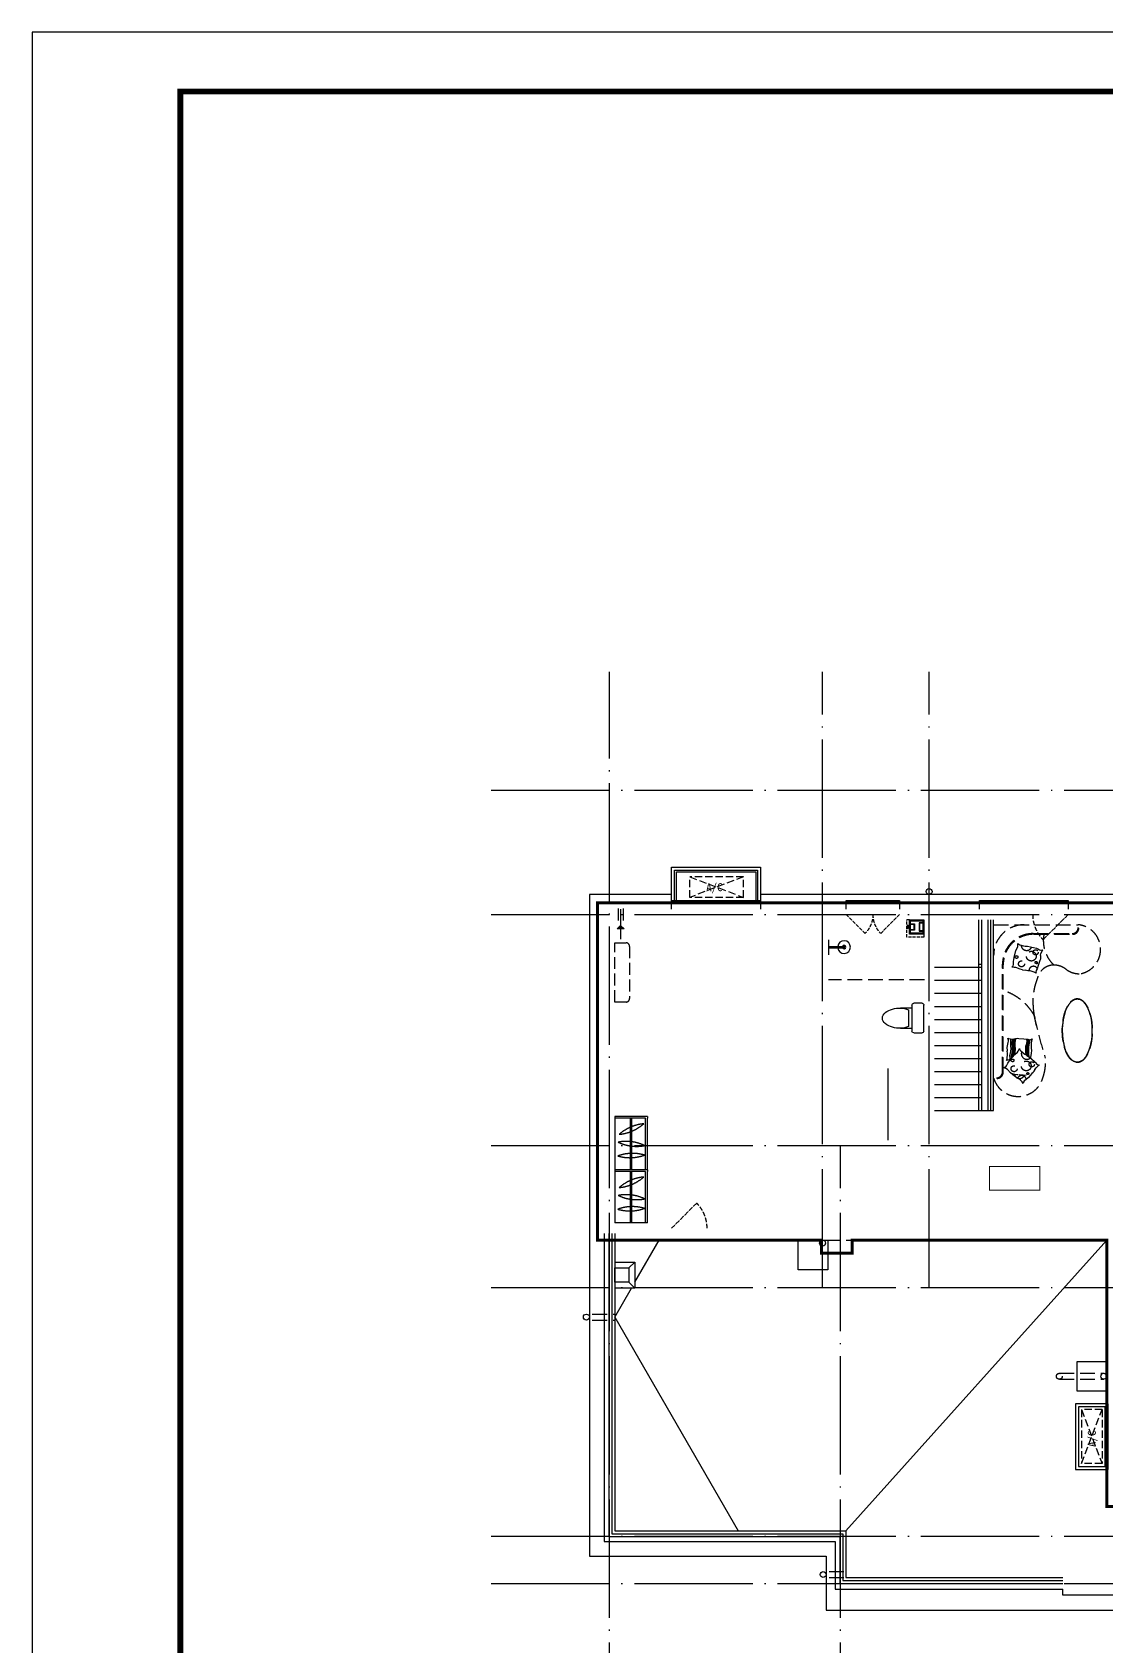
# Model space of a CAD drawing. Extents: x 23000734 to 24262965, y -11528137 to -9789882.
# Drawn here: x 24173865 to 24192015, y -9949910 to -9922633 of the extents above; entities that cross this region are included whole.
import ezdxf

# ---------------------------------------------------------------- set-up
doc = ezdxf.new("R2010")
doc.units = 0
doc.header["$LTSCALE"] = 1000
for name, pattern in [('DASH', [0.35, 0.25, -0.1]), ('DASHDOTX2', [50.8, 25.4, -12.7, 0, -12.7]), ('DOTE', [2.42, 2, -0.2, 0.02, -0.2])]:
    doc.linetypes.add(name, pattern=pattern)
for name, color, linetype in [('0-0全面积', 3, 'Continuous'), ('0-厨卫洁具', 95, 'Continuous'), ('0-开启示意', 154, 'Continuous'), ('0-栏杆', 141, 'Continuous'), ('0-看线', 173, 'Continuous'), ('0-线脚', 6, 'Continuous'), ('_0', 7, 'Continuous'), ('A-SURFACE', 6, 'Continuous'), ('B-家具', 167, 'DASHDOTX2'), ('BALCONY', 6, 'Continuous'), ('DOTE', 249, 'DOTE'), ('KT', 8, 'Continuous'), ('PUB_HATCH', 252, 'Continuous'), ('PUB_STRM', 4, 'Continuous'), ('PUB_TITLE', 4, 'Continuous'), ('STAIR', 114, 'Continuous'), ('text_房间名称', 255, 'Continuous'), ('WINDOW', 4, 'Continuous'), ('空调', 6, 'Continuous')]:
    doc.layers.add(name, color=color, linetype=linetype)
doc.styles.add('黑体', font='SIMHEI_0.TTF', dxfattribs={"width": 0.8})

# ---------------------------------------------------------------- blocks, each defined once
blk = doc.blocks.new('A$C6723108C')
at = {"layer": 'KT', "linetype": 'DASH', "ltscale": 0.5}
for p, q in [((-175, 455), (-175, -455)), ((175, 455), (-175, 455)), ((175, 455), (175, -455)), ((175, -455), (-175, -455))]:
    blk.add_line(p, q, dxfattribs=at)
for points in [[(-175, 455), (175, -455)], [(-175, -455), (175, 455)]]:
    blk.add_lwpolyline(points, dxfattribs=at)
at = {"layer": 'KT', "style": '黑体'}
blk.add_text('A/C', height=135.2, rotation=90, dxfattribs=at).set_placement((69, -176))
blk = doc.blocks.new('A$C0B5919E6')
at = {"layer": '空调', "linetype": 'DASH', "ltscale": 0.8}
blk.add_lwpolyline([(250, 0), (60, 0, -0.414214), (0, 60), (0, 940, -0.414214), (60, 1000), (250, 1000)], format="xyb", close=True, dxfattribs=at)
blk = doc.blocks.new('rfwetery')
at = {"layer": 'BALCONY'}
for points in [[(11892287, 65605), (11892346, 65605), (11892346, 65545)], [(11892407, 65605), (11892346, 65605), (11892346, 65545)]]:
    blk.add_hatch(color=256, dxfattribs=at).paths.add_polyline_path(points)
h = blk.add_hatch(color=256, dxfattribs=at)
h.paths.add_polyline_path([(11892407, 65605), (11892346, 65605), (11892346, 65545)])
h.paths.add_polyline_path([(11892346, 65605), (11892346, 65545), (11892407, 65605)])
blk.add_line((11892346, 65272), (11892346, 65777), dxfattribs=at)
at = {"layer": 'BALCONY', "linetype": 'DASH'}
for p, q in [((11892306, 65260), (11892306, 65460)), ((11892386, 65260), (11892386, 65460))]:
    blk.add_line(p, q, dxfattribs=at)
at = {"layer": 'BALCONY'}
blk.add_lwpolyline([(11892287, 65605), (11892346, 65545), (11892407, 65605)], close=True, dxfattribs=at)
blk = doc.blocks.new('_E39XBF')
at = {"layer": '0-厨卫洁具', "linetype": 'Continuous'}
for p, q in [((-170, 200), (-170, 395)), ((170, 395), (170, 200)), ((-250, 30), (-250, 170)), ((-220, 200), (-170, 200)), ((220, 0), (-220, 0)), ((-170, 200), (170, 200)), ((-140, 260), (140, 260)), ((170, 200), (220, 200)), ((250, 170), (250, 30))]:
    blk.add_line(p, q, dxfattribs=at)
for centre, radius, start, end in [((227, 413), 398, 143.3619, 182.544), ((0, 590), 110, 33.4509, 146.5491), ((-227, 413), 398, 357.456, 36.6381), ((227, 413), 398, 182.544, 202.5495), ((-227, 413), 398, 337.4505, 357.456), ((-220, 170), 30, 90, 180), ((-220, 30), 30, 180, 270), ((220, 170), 30, 0, 90), ((220, 30), 30, 270, 0)]:
    blk.add_arc(centre, radius, start, end, dxfattribs=at)
blk = doc.blocks.new('A$C06A70365')
at = {"layer": '0-厨卫洁具'}
for points in [[(-153, 68), (-153, 10), (-114, 39)], [(-42, -8), (-42, 86), (-100, 86), (-100, 94), (-34, 94), (-34, -16), (-100, -16), (-100, -8)], [(54, -23), (110, -23), (110, -31), (46, -31), (46, 109), (110, 109), (110, 101), (54, 101)]]:
    blk.add_hatch(color=256, dxfattribs=at).paths.add_polyline_path(points)
h = blk.add_hatch(color=256, dxfattribs=at)
h.paths.add_polyline_path([(-114, 159), (-114, -81), (126, -81), (126, 159)])
edge = h.paths.add_edge_path(flags=16)
edge.add_arc((-92, 136), 8, 90, 180, ccw=False)
edge.add_line((-92, 144), (102, 144))
edge.add_arc((102, 136), 8, 0, 90, ccw=False)
edge.add_line((110, 136), (110, -58))
edge.add_arc((102, -58), 8, -90, 0, ccw=False)
edge.add_line((102, -66), (-92, -66))
edge.add_arc((-92, -58), 8, 180, 270, ccw=False)
edge.add_line((-100, -58), (-100, 136))
at = {"layer": '0-厨卫洁具', "linetype": 'DASH', "ltscale": 0.2}
blk.add_lwpolyline([(126, -131), (-164, -131), (-164, 159)], dxfattribs=at)
at = {"layer": '0-厨卫洁具'}
for points in [[(-114, 159), (-164, 159)], [(-100, 94), (-34, 94), (-34, -16), (-100, -16)], [(-100, 86), (-42, 86), (-42, -8), (-100, -8)], [(110, 109), (46, 109), (46, -31), (110, -31)], [(110, 101), (54, 101), (54, -23), (110, -23)], [(126, -81), (126, -131)]]:
    blk.add_lwpolyline(points, dxfattribs=at)
for points in [[(-153, 68), (-153, 10), (-114, 39)], [(126, 159), (126, -81), (-114, -81), (-114, 159)]]:
    blk.add_lwpolyline(points, close=True, dxfattribs=at)
blk.add_lwpolyline([(110, 136), (110, -58, -0.414214), (102, -66), (-92, -66, -0.414214), (-100, -58), (-100, 136, -0.414214), (-92, 144), (102, 144, -0.414214)], format="xyb", close=True, dxfattribs=at)
blk = doc.blocks.new('A$C5E780603')
at = {"layer": '0-厨卫洁具'}
blk.add_line((-8636, 2085), (-8636, 2065), dxfattribs=at)
for points in [[(-8636, 2198), (-8636, 1942)], [(-8636, 2085), (-8373, 2085)], [(-8636, 2065), (-8373, 2065)], [(-7626, -1185), (-7626, 25)]]:
    blk.add_lwpolyline(points, dxfattribs=at)
for centre, radius, start, end in [((-8373, 2075), 108, 185.306, 174.694), ((-8373, 2075), 28.3, 200.6725, 159.3275), ((-8376, 2075), 10.5, 287.2381, 72.7619)]:
    blk.add_arc(centre, radius, start, end, dxfattribs=at)
blk.add_blockref('A$C06A70365', (-7151, 2376))
at = {"layer": '0-厨卫洁具', "extrusion": (0, 0, -1), "zscale": -1, "rotation": 270}
blk.add_blockref('_E39XBF', (7026, 875), dxfattribs=at)
blk = doc.blocks.new('A$C18965300')
at = {"layer": 'B-家具', "linetype": 'DASH'}
for p, q in [((-1187, 529), (-1164, 565)), ((-1164, 565), (-1134, 598)), ((-1150, 551), (-1163, 494)), ((-1147, 570), (-1150, 551)), ((-1134, 598), (-1079, 649)), ((-1124, 723), (690, 723)), ((-1119, 728), (695, 728)), ((-1114, 733), (701, 733)), ((-1079, 649), (-1063, 676)), ((-1063, 676), (-1053, 693)), ((-1053, 693), (-1045, 711)), ((-1045, 711), (-1038, 692)), ((-1038, 692), (-1030, 680)), ((-1030, 680), (-1013, 666)), ((-1013, 666), (-995, 654)), ((-995, 654), (-972, 645)), ((-972, 645), (-915, 604)), ((-925, 667), (-906, 657)), ((-915, 619), (-925, 667)), ((-916, 605), (-915, 619)), ((-875, 609), (-916, 607)), ((-915, 604), (-821, 527)), ((-906, 657), (-885, 655)), ((-845, 586), (-888, 582)), ((-885, 655), (-823, 647)), ((-844, 613), (-875, 609)), ((-849, 567), (-868, 565)), ((-776, 540), (-854, 554)), ((-775, 554), (-849, 567)), ((-772, 573), (-845, 586)), ((-771, 599), (-844, 613)), ((-823, 647), (-794, 648)), ((-794, 648), (-775, 652)), ((-775, 652), (-756, 651)), ((-730, 549), (-775, 554)), ((-727, 568), (-772, 573)), ((-725, 594), (-771, 599)), ((-756, 651), (-703, 653)), ((-655, 555), (-730, 549)), ((-684, 571), (-727, 568)), ((-683, 598), (-725, 594)), ((-703, 653), (-619, 639)), ((-653, 574), (-684, 571)), ((-653, 600), (-683, 598)), ((-622, 555), (-655, 555)), ((-619, 600), (-653, 600)), ((-619, 574), (-653, 574)), ((-584, 550), (-622, 555)), ((-619, 639), (-600, 634)), ((-581, 596), (-619, 600)), ((-581, 569), (-619, 574)), ((-600, 634), (-579, 634)), ((-559, 544), (-584, 550)), ((-560, 590), (-581, 596)), ((-561, 564), (-581, 569)), ((-579, 634), (-548, 646)), ((-555, 634), (-562, 577)), ((-562, 577), (-560, 545)), ((-548, 646), (-555, 634)), ((649, 538), (651, 557)), ((650, 577), (665, 563)), ((651, 557), (650, 577)), ((665, 563), (677, 555)), ((677, 555), (698, 550)), ((698, 550), (720, 547)), ((720, 547), (745, 548)), ((745, 548), (813, 536)), ((-1314, 383), (-1284, 404)), ((-1294, 378), (-1314, 383)), ((-1270, 365), (-1294, 378)), ((-1284, 404), (-1256, 431)), ((-1252, 338), (-1270, 365)), ((-1256, 431), (-1235, 456)), ((-1211, 294), (-1252, 338)), ((-1235, 456), (-1214, 489)), ((-1214, 489), (-1187, 529)), ((-1147, 236), (-1211, 294)), ((-1167, 384), (-1172, 335)), ((-1165, 432), (-1167, 384)), ((-1162, 450), (-1165, 432)), ((-1163, 494), (-1164, 468)), ((-868, 278), (-900, 236)), ((-839, 322), (-868, 278)), ((-862, 287), (-852, 285)), ((-853, 300), (-851, 300)), ((-852, 285), (-823, 286)), ((-851, 300), (-822, 301)), ((-844, 314), (-817, 315)), ((-827, 336), (-839, 322)), ((-829, 333), (-816, 334)), ((-782, 523), (-827, 532)), ((-818, 354), (-827, 336)), ((-823, 286), (-803, 290)), ((-822, 301), (-803, 304)), ((-821, 527), (-783, 480)), ((-802, 378), (-818, 354)), ((-817, 315), (-797, 318)), ((-816, 334), (-796, 338)), ((-803, 304), (-784, 303)), ((-803, 290), (-784, 289)), ((-759, 423), (-802, 378)), ((-797, 318), (-778, 317)), ((-796, 338), (-777, 337)), ((-784, 303), (-731, 305)), ((-784, 289), (-732, 291)), ((-783, 480), (-770, 469)), ((-737, 518), (-782, 523)), ((-778, 317), (-725, 319)), ((-777, 337), (-724, 339)), ((-731, 535), (-776, 540)), ((-770, 469), (-725, 448)), ((-745, 439), (-759, 423)), ((-725, 448), (-745, 439)), ((-660, 524), (-737, 518)), ((-732, 291), (-679, 291)), ((-655, 541), (-731, 535)), ((-731, 305), (-678, 305)), ((-725, 319), (-673, 319)), ((-724, 339), (-672, 338)), ((-669, 283), (-679, 291)), ((-669, 297), (-678, 305)), ((-665, 311), (-673, 319)), ((-665, 331), (-672, 338)), ((-669, 297), (-629, 290)), ((-669, 283), (-629, 276)), ((-665, 331), (-624, 323)), ((-665, 311), (-624, 304)), ((-626, 524), (-660, 524)), ((-622, 541), (-655, 541)), ((-629, 290), (-610, 285)), ((-628, 276), (-609, 271)), ((-588, 519), (-626, 524)), ((-624, 323), (-605, 319)), ((-624, 304), (-605, 300)), ((-584, 536), (-622, 541)), ((-610, 285), (-588, 285)), ((-605, 319), (-584, 319)), ((-605, 300), (-584, 300)), ((-554, 510), (-588, 519)), ((-588, 285), (-570, 292)), ((-588, 271), (-573, 277)), ((-557, 529), (-584, 536)), ((-584, 319), (-563, 327)), ((-584, 300), (-566, 306)), ((-564, 311), (-574, 280)), ((-574, 280), (-569, 254)), ((-557, 371), (-564, 311)), ((-560, 545), (-555, 512)), ((-553, 457), (-557, 371)), ((-555, 512), (-548, 483)), ((-548, 483), (-553, 457)), ((588, 265), (592, 303)), ((592, 303), (600, 351)), ((605, 393), (600, 351)), ((605, 393), (618, 437)), ((618, 437), (646, 506)), ((646, 506), (649, 538)), ((813, 536), (931, 506)), ((931, 506), (986, 480)), ((986, 480), (1002, 476)), ((1004, 314), (995, 261)), ((1002, 476), (1052, 476)), ((1008, 332), (1004, 314)), ((1013, 380), (1008, 352)), ((1008, 352), (1008, 332)), ((1032, 439), (1013, 380)), ((1038, 460), (1032, 439)), ((1052, 476), (1038, 460)), ((-1130, 215), (-1147, 236)), ((-1103, 203), (-1130, 215)), ((-1075, 185), (-1103, 203)), ((-1075, 185), (-1049, 167)), ((-1009, 125), (-1049, 167)), ((-1005, 112), (-1009, 125)), ((-994, 144), (-1005, 112)), ((-981, 160), (-994, 144)), ((-965, 172), (-981, 160)), ((-934, 199), (-965, 172)), ((-900, 236), (-934, 199)), ((-877, 263), (-880, 262)), ((-803, 249), (-877, 263)), ((-758, 245), (-803, 249)), ((-716, 248), (-758, 245)), ((-666, 249), (-715, 248)), ((-633, 249), (-666, 249)), ((-595, 245), (-633, 249)), ((-609, 271), (-588, 271)), ((-559, 235), (-595, 245)), ((-569, 254), (-559, 235)), ((548, 164), (566, 197)), ((569, 169), (548, 164)), ((566, 197), (580, 233)), ((595, 167), (569, 169)), ((580, 233), (588, 265)), ((623, 150), (595, 167)), ((679, 129), (623, 150)), ((762, 103), (679, 129)), ((786, 92), (762, 103)), ((815, 92), (786, 92)), ((849, 89), (815, 92)), ((849, 89), (880, 84)), ((934, 63), (880, 84)), ((943, 53), (934, 63)), ((945, 107), (939, 86)), ((939, 86), (943, 53)), ((954, 124), (945, 107)), ((971, 162), (954, 124)), ((985, 210), (971, 162)), ((995, 261), (985, 210)), ((1209, 204), (1209, -452)), ((1214, 209), (1214, -447)), ((1219, 215), (1219, -442))]:
    blk.add_line(p, q, dxfattribs=at)
blk.add_lwpolyline([(-159, 200, 0.023682), (-885, 11, -0.113639), (-1223, 54, -0.74714), (-1223, 883), (1369, 883), (1369, -545, -0.85455), (543, -594, -0.200771), (624, -330, 0.148018), (688, -134, 0.342602), (468, 143, 0.085862), (91, 221, 0.067376), (-342, 159)], format="xyb", close=True, dxfattribs=at)
blk.add_lwpolyline([(851, 883, -0.414214), (1369, 365, -0.414214)], format="xyb", dxfattribs=at)
for centre, radius in [((-1064, 538), 50.8), ((-923, 564), 23.2), ((-1147, 306), 17.5), ((-1017, 332), 82.2), ((-990, 239), 43.9), ((708, 412), 50.8), ((838, 247), 82.2), ((823, 496), 23.2), ((732, 167), 17.5), ((903, 174), 43.9)]:
    blk.add_circle(centre, radius, dxfattribs=at)
for centre, radius, start, end in [((-1124, 826), 104, 180, 270), ((-1119, 831), 104, 180, 270), ((-1114, 837), 104, 180, 270), ((-613, 989), 910, 299.9219, 343.6571), ((690, 204), 518, 0, 90), ((695, 209), 518, 0, 90), ((701, 215), 518, 0, 90), ((-1257, 407), 77.3, 278.3826, 63.4523), ((-1142, 446), 86.8, 98.0155, 251.8014), ((-810, 322), 93.8, 66.6983, 220.4842), ((589, 211), 77.3, 303.8086, 88.8783), ((1029, 326), 93.8, 92.1242, 245.9102), ((1099, -518), 562, 78.7786, 136.9507), ((739, 157), 24.8, 134.9019, 224.9019), ((1312, -452), 104, 180, 270), ((1317, -447), 104, 180, 270), ((1323, -442), 104, 180, 270)]:
    blk.add_arc(centre, radius, start, end, dxfattribs=at)
blk.add_ellipse((-420, -530), major_axis=(-535, 0), ratio=0.463158, start_param=1.570796326801265, end_param=7.853981633980851, dxfattribs=at)
for points, knots in [([(121, -530), (121, -522), (120, -515), (117, -500), (115, -492), (109, -478), (106, -470), (94, -449), (83, -435), (56, -408), (41, -396), (5, -372), (-15, -361), (-59, -340), (-83, -331), (-134, -314), (-160, -307), (-216, -294), (-246, -289), (-305, -282), (-336, -279), (-398, -276), (-429, -276), (-491, -278), (-521, -280), (-582, -288), (-611, -292), (-668, -304), (-695, -311), (-746, -327), (-771, -336), (-812, -355), (-830, -364), (-862, -383), (-876, -393), (-902, -414), (-914, -425), (-933, -448), (-941, -460), (-951, -482), (-955, -492), (-959, -511), (-961, -521), (-960, -540), (-959, -550), (-954, -570), (-951, -579), (-941, -598), (-935, -607), (-921, -626), (-913, -634), (-892, -654), (-878, -665), (-847, -686), (-830, -695), (-793, -714), (-773, -722), (-731, -737), (-709, -744), (-662, -757), (-638, -762), (-588, -771), (-562, -774), (-510, -780), (-484, -781), (-430, -783), (-404, -783), (-350, -781), (-324, -779), (-272, -774), (-246, -770), (-196, -761), (-172, -755), (-126, -743), (-104, -736), (-62, -720), (-42, -712), (-6, -693), (11, -683), (41, -663), (55, -652), (78, -629), (88, -617), (103, -595), (108, -585), (116, -564), (119, -553), (120, -538), (121, -534), (121, -530)], [3.141593, 3.141593, 3.141593, 3.141593, 3.228515, 3.228515, 3.315437, 3.315437, 3.402359, 3.402359, 3.575377, 3.575377, 3.748394, 3.748394, 3.921412, 3.921412, 4.094429, 4.094429, 4.267447, 4.267447, 4.440464, 4.440464, 4.613482, 4.613482, 4.786499, 4.786499, 4.959517, 4.959517, 5.132534, 5.132534, 5.305552, 5.305552, 5.478569, 5.478569, 5.623969, 5.623969, 5.769369, 5.769369, 5.914769, 5.914769, 6.060169, 6.060169, 6.17354, 6.17354, 6.286912, 6.286912, 6.400283, 6.400283, 6.513655, 6.513655, 6.627026, 6.627026, 6.740397, 6.740397, 6.889619, 6.889619, 7.03884, 7.03884, 7.188061, 7.188061, 7.337282, 7.337282, 7.486503, 7.486503, 7.635725, 7.635725, 7.784946, 7.784946, 7.934167, 7.934167, 8.083388, 8.083388, 8.23261, 8.23261, 8.381831, 8.381831, 8.531052, 8.531052, 8.680273, 8.680273, 8.829494, 8.829494, 8.978716, 8.978716, 9.127937, 9.127937, 9.25114, 9.25114, 9.374342, 9.374342, 9.424778, 9.424778, 9.424778, 9.424778]), ([(118, -530), (118, -522), (117, -514), (114, -499), (112, -491), (104, -472), (98, -461), (82, -439), (73, -428), (51, -408), (38, -398), (10, -379), (-5, -370), (-38, -353), (-56, -345), (-94, -330), (-114, -323), (-156, -311), (-177, -306), (-223, -296), (-246, -292), (-293, -286), (-317, -283), (-366, -280), (-391, -279), (-440, -279), (-465, -280), (-514, -283), (-538, -285), (-586, -291), (-609, -295), (-654, -304), (-676, -309), (-719, -321), (-739, -327), (-777, -342), (-795, -350), (-829, -367), (-845, -375), (-873, -394), (-886, -404), (-909, -425), (-919, -435), (-935, -457), (-942, -468), (-952, -491), (-955, -503), (-958, -526), (-958, -538), (-954, -561), (-951, -572), (-940, -595), (-933, -606), (-916, -628), (-905, -638), (-882, -659), (-869, -669), (-839, -687), (-823, -696), (-789, -712), (-771, -720), (-732, -734), (-711, -741), (-669, -752), (-646, -757), (-601, -766), (-577, -770), (-529, -775), (-505, -777), (-456, -780), (-431, -780), (-382, -780), (-357, -779), (-309, -775), (-285, -772), (-237, -766), (-214, -762), (-170, -752), (-148, -746), (-107, -734), (-87, -727), (-50, -712), (-32, -704), (1, -686), (16, -677), (43, -658), (55, -648), (76, -627), (85, -616), (100, -594), (106, -583), (115, -560), (117, -548), (118, -534), (118, -532), (118, -530)], [3.141593, 3.141593, 3.141593, 3.141593, 3.232686, 3.232686, 3.323779, 3.323779, 3.461804, 3.461804, 3.59983, 3.59983, 3.737855, 3.737855, 3.87588, 3.87588, 4.013905, 4.013905, 4.151931, 4.151931, 4.289956, 4.289956, 4.427981, 4.427981, 4.566007, 4.566007, 4.704032, 4.704032, 4.842057, 4.842057, 4.980083, 4.980083, 5.118108, 5.118108, 5.256133, 5.256133, 5.394158, 5.394158, 5.532184, 5.532184, 5.670209, 5.670209, 5.808234, 5.808234, 5.94626, 5.94626, 6.084285, 6.084285, 6.22231, 6.22231, 6.360336, 6.360336, 6.498361, 6.498361, 6.636386, 6.636386, 6.774411, 6.774411, 6.912437, 6.912437, 7.050462, 7.050462, 7.188487, 7.188487, 7.326513, 7.326513, 7.464538, 7.464538, 7.602563, 7.602563, 7.740589, 7.740589, 7.878614, 7.878614, 8.016639, 8.016639, 8.154665, 8.154665, 8.29269, 8.29269, 8.430715, 8.430715, 8.56874, 8.56874, 8.706766, 8.706766, 8.844791, 8.844791, 8.982816, 8.982816, 9.120842, 9.120842, 9.258867, 9.258867, 9.396892, 9.396892, 9.424778, 9.424778, 9.424778, 9.424778])]:
    blk.add_open_spline(points, degree=3, knots=knots, dxfattribs=at)
blk = doc.blocks.new('A$C3AD2103F')
at = {"layer": 'B-家具'}
for p, q in [((128, 304), (-422, 304)), ((-422, 304), (-422, -596)), ((98, 274), (-422, 274)), ((-162, 274), (-162, -596)), ((-142, 274), (-142, -596)), ((98, -596), (98, 274)), ((128, 304), (128, 274)), ((128, -596), (128, 274)), ((128, -596), (-422, -596))]:
    blk.add_line(p, q, dxfattribs=at)
for centre, start, end in [((130, -538), 95.1418, 131.5029), ((-413, 720), 275.1418, 311.5029), ((-230, -839), 64.3888, 100.7499), ((-53, 519), 244.3888, 280.7499), ((-124, -1041), 73.6588, 110.0199), ((-168, 328), 253.6588, 290.0199)]:
    blk.add_arc(centre, 721, start, end, dxfattribs=at)
blk = doc.blocks.new('A$C4E51321A')
at = {"rotation": 90}
blk.add_blockref('A$C18965300', (-7750, 2746), dxfattribs=at)
for p in [(-14610, 572), (-14610, -328)]:
    blk.add_blockref('A$C3AD2103F', p)
blk = doc.blocks.new('KC')
at = {"layer": '0-开启示意', "linetype": 'DASH', "ltscale": 0.3, "const_width": 10}
blk.add_lwpolyline([(245355, 107838), (244931, 107414)], dxfattribs=at)
at = {"layer": '0-开启示意', "linetype": 'DASH', "ltscale": 0.3}
blk.add_lwpolyline([(245355, 107838), (244931, 107414)], dxfattribs=at)
blk.add_arc((245355, 107838), 600, 180, 225, dxfattribs=at)
blk = doc.blocks.new('A$C06E52B53')
at = {"layer": '0-开启示意', "yscale": 0.75, "zscale": 0.75}
for p, xscale in [((174535, -76594), -0.75), ((-192598, -76594), 0.75)]:
    blk.add_blockref('KC', p, dxfattribs=dict(at, xscale=xscale))
at = {"layer": '0-开启示意'}
blk.add_blockref('KC', (-251087, -103553), dxfattribs=at)
at = {"layer": '0-开启示意', "rotation": 180}
blk.add_blockref('KC', (232923, 106823), dxfattribs=at)
blk = doc.blocks.new('A$C0C730466')
at = {"layer": '0-看线'}
for points in [[(-12375, 5071), (-12375, 5221), (-10875, 5221), (-10875, 5071)], [(-9425, 5071), (-9425, 5221), (-8525, 5221), (-8525, 5071)], [(-7175, 5071), (-7175, 5221), (-5675, 5221), (-5675, 5071)]]:
    blk.add_lwpolyline(points, dxfattribs=at)
blk = doc.blocks.new('A$C5AE91EBC')
for points in [[(-185, 219), (155, 219), (155, -221), (-185, -221)], [(55, 119), (155, 219)], [(55, -121), (155, -221)]]:
    blk.add_lwpolyline(points)
blk.add_lwpolyline([(-185, 119), (55, 119), (55, -121), (-185, -121)], close=True)

msp = doc.modelspace()

# ---------------------------------------------------------------- linework, layer by layer
for points in [[(24184665, -9937350), (24184665, -9936740), (24186165, -9936740), (24186165, -9937350)], [(24184665, -9937200), (24183275, -9937200), (24183275, -9948380), (24187275, -9948380), (24187275, -9949290), (24194775, -9949290), (24194775, -9949490), (24196855, -9949490), (24196855, -9949290), (24203855, -9949290), (24203855, -9948130)], [(24194325, -9937200), (24186165, -9937200)], [(24183525, -9942930), (24183525, -9948130), (24187425, -9948130), (24187425, -9948940), (24191275, -9948940)], [(24183705, -9942930), (24183705, -9947950), (24187605, -9947950), (24187605, -9948740), (24191275, -9948740)]]:
    msp.add_lwpolyline(points)
for points in [[(24191487, -9946914), (24192037, -9946914), (24192037, -9945804), (24191487, -9945804)], [(24191537, -9946864), (24191987, -9946864), (24191987, -9945854), (24191537, -9945854)]]:
    msp.add_lwpolyline(points, close=True)
at = {"layer": '0-0全面积', "linetype": 'DASH', "lineweight": 30, "const_width": 50}
msp.add_lwpolyline([(24208215, -9941240), (24206815, -9941240), (24206815, -9937340), (24199015, -9937340), (24199015, -9938740), (24197315, -9938740), (24197315, -9935240), (24194215, -9935240), (24194215, -9937340), (24183415, -9937340), (24183415, -9943040), (24187195, -9943040), (24187195, -9943260), (24187715, -9943260), (24187715, -9943040), (24192015, -9943040), (24192015, -9947540), (24196015, -9947540), (24196015, -9943740), (24197315, -9943740), (24197315, -9943040), (24203415, -9943040), (24203415, -9948240), (24211615, -9948240)], dxfattribs=at)
at = {"layer": '0-栏杆'}
for points in [[(24184715, -9937300), (24184715, -9936790), (24186115, -9936790), (24186115, -9937300)], [(24184745, -9937300), (24184745, -9936820), (24186085, -9936820), (24186085, -9937300)], [(24183605, -9942930), (24183605, -9948050), (24187505, -9948050), (24187505, -9948840), (24191275, -9948840)], [(24183655, -9942930), (24183655, -9948000), (24187555, -9948000), (24187555, -9948790), (24191275, -9948790)]]:
    msp.add_lwpolyline(points, dxfattribs=at)
at = {"layer": '0-线脚'}
msp.add_lwpolyline([(24192225, -9948940), (24192225, -9949040), (24192125, -9949040), (24192125, -9949040), (24191375, -9949040), (24191375, -9949040), (24191275, -9949040), (24191275, -9948940)], dxfattribs=at)
at = {"layer": '_0'}
for points in [[(24189905, -9940850), (24189905, -9940850), (24189905, -9937630)], [(24189905, -9940850), (24190105, -9940850), (24190105, -9937630)]]:
    msp.add_lwpolyline(points, dxfattribs=at)
at = {"layer": 'A-SURFACE', "linetype": 'DASH', "lineweight": 30}
msp.add_lwpolyline([(24208215, -9941240), (24206815, -9941240), (24206815, -9937340), (24199015, -9937340), (24199015, -9938740), (24197315, -9938740), (24197315, -9935240), (24194215, -9935240), (24194215, -9937340), (24183415, -9937340), (24183415, -9943040), (24192015, -9943040), (24192015, -9947540), (24196015, -9947540), (24196015, -9943740), (24197315, -9943740), (24197315, -9943040), (24203415, -9943040), (24203415, -9948240), (24211615, -9948240)], dxfattribs=at)
at = {"layer": 'DOTE'}
for p, q in [((24183615, -9951840), (24183615, -9933440)), ((24187215, -9943840), (24187215, -9933440)), ((24189015, -9943840), (24189015, -9933440)), ((24181615, -9935440), (24257115, -9935440)), ((24181615, -9937540), (24257115, -9937540)), ((24181615, -9941440), (24257115, -9941440)), ((24187515, -9951840), (24187515, -9941440)), ((24181615, -9943840), (24257115, -9943840)), ((24181615, -9948040), (24257115, -9948040)), ((24181615, -9948840), (24257115, -9948840))]:
    msp.add_line(p, q, dxfattribs=at)
at = {"layer": 'PUB_HATCH', "linetype": 'DASH'}
msp.add_line((24188935, -9938640), (24187315, -9938640), dxfattribs=at)
at = {"layer": 'PUB_STRM', "linetype": 'DASH'}
for p, q in [((24183325, -9944290), (24183705, -9944290)), ((24183325, -9944390), (24183705, -9944390)), ((24187325, -9948640), (24187605, -9948640)), ((24187325, -9948740), (24187605, -9948740))]:
    msp.add_line(p, q, dxfattribs=at)
at = {"layer": 'PUB_STRM'}
for points in [[(24184045, -9943751), (24184455, -9943040)], [(24187605, -9947950), (24192015, -9943040)], [(24183705, -9944340), (24183988, -9943850)], [(24183705, -9944340), (24185789, -9947950)]]:
    msp.add_lwpolyline(points, dxfattribs=at)
for points in [[(24186805, -9943040), (24187305, -9943040), (24187305, -9943540), (24186805, -9943540)], [(24191515, -9945090), (24192015, -9945090), (24192015, -9945590), (24191515, -9945590)]]:
    msp.add_lwpolyline(points, close=True, dxfattribs=at)
at = {"layer": 'PUB_STRM', "linetype": 'DASH'}
for points in [[(24191215, -9945290), (24191965, -9945290)], [(24191215, -9945390), (24191965, -9945390)]]:
    msp.add_lwpolyline(points, dxfattribs=at)
at = {"layer": 'PUB_STRM'}
for centre in [(24189015, -9937150), (24187215, -9943090), (24183225, -9944340), (24191965, -9945340), (24187225, -9948690)]:
    msp.add_circle(centre, 50, dxfattribs=at)
at = {"layer": 'PUB_STRM', "linetype": 'DASH'}
msp.add_circle((24191215, -9945340), 50, dxfattribs=at)
at = {"layer": 'PUB_TITLE'}
msp.add_lwpolyline([(24173865, -9964633), (24262965, -9964633), (24262965, -9922633), (24173865, -9922633)], close=True, dxfattribs=at)
at = {"layer": 'PUB_TITLE', "const_width": 100}
msp.add_lwpolyline([(24176365, -9963633), (24261965, -9963633), (24261965, -9923633), (24176365, -9923633)], close=True, dxfattribs=at)
at = {"layer": 'STAIR'}
for points in [[(24189855, -9938430), (24189855, -9937630)], [(24189105, -9938430), (24189905, -9938430)], [(24189855, -9940850), (24189855, -9938380), (24189905, -9938380)], [(24189905, -9940850), (24189905, -9938430)], [(24189105, -9938650), (24189905, -9938650)], [(24189105, -9938870), (24189905, -9938870)], [(24189105, -9939090), (24189905, -9939090)], [(24189105, -9939310), (24189905, -9939310)], [(24189105, -9939530), (24189905, -9939530)], [(24189105, -9939750), (24189905, -9939750)], [(24189105, -9939970), (24189905, -9939970)], [(24189105, -9940190), (24189905, -9940190)], [(24189105, -9940410), (24189905, -9940410)], [(24189105, -9940630), (24189905, -9940630)], [(24189105, -9940850), (24189905, -9940850)]]:
    msp.add_lwpolyline(points, dxfattribs=at)
at = {"layer": 'text_房间名称', "color": 6, "linetype": 'DASH', "const_width": 20}
msp.add_lwpolyline([(24190036, -9941797), (24190885, -9941797), (24190885, -9942197), (24190036, -9942197)], close=True, dxfattribs=at)
at = {"layer": 'WINDOW'}
msp.add_lwpolyline([(24190005, -9937630), (24190005, -9940850), (24190055, -9940850), (24190055, -9937630)], dxfattribs=at)

# ---------------------------------------------------------------- block references
for name, p in [('A$C0C730466', (24197039, -9942521)), ('A$C4E51321A', (24198738, -9941826)), ('A$C06E52B53', (24197096, -9941824)), ('A$C5E780603', (24195951, -9940164)), ('A$C5AE91EBC', (24183889, -9943629)), ('A$C6723108C', (24191762, -9946359))]:
    msp.add_blockref(name, p)
at = {"rotation": 270}
msp.add_blockref('A$C6723108C', (24185425, -9937076), dxfattribs=at)
at = {"layer": 'BALCONY', "xscale": -1, "rotation": 179.9964855926331}
msp.add_blockref('rfwetery', (12291462, -9871448), dxfattribs=at)
at = {"layer": '空调', "linetype": 'DASH', "ltscale": 0.8, "rotation": 179.9964855926331}
msp.add_blockref('A$C0B5919E6', (24183955, -9938017), dxfattribs=at)

doc.saveas('drawing.dxf')
